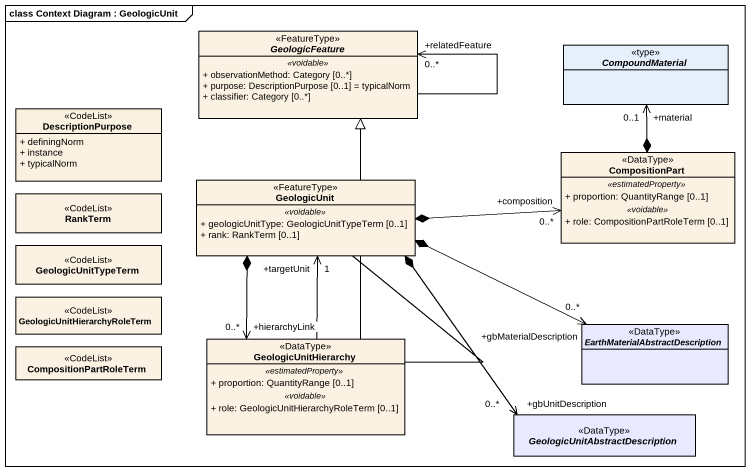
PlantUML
@startuml
mainframe class Context Diagram : GeologicUnit
hide circle
hide empty members
skinparam classAttributeIconSize 0
abstract class GeologicFeature <<FeatureType>> #FCF2E3 {
  .. <<voidable>> ..
  + observationMethod: Category [0..*]
  + purpose: DescriptionPurpose [0..1] = typicalNorm
  + classifier: Category [0..*]
}
abstract class CompoundMaterial <<type>>
class DescriptionPurpose <<CodeList>> #FBF1E1 {
  + definingNorm
  + instance
  + typicalNorm
}
class CompositionPart <<DataType>> #FCF2E3 {
  .. <<estimatedProperty>> ..
  + proportion: QuantityRange [0..1]
  .. <<voidable>> ..
  + role: CompositionPartRoleTerm [0..1]
}
class RankTerm <<CodeList>> #FCF2E3
class GeologicUnit <<FeatureType>> #FCF2E3 {
  .. <<voidable>> ..
  + geologicUnitType: GeologicUnitTypeTerm [0..1]
  + rank: RankTerm [0..1]
}
class GeologicUnitTypeTerm <<CodeList>> #FCF2E3
class "GeologicUnitHierarchyRoleTerm" as GeologicUnitHierarchyRoleTer <<CodeList>> #FCF2E3
abstract class "EarthMaterialAbstractDescription" as EarthMaterialAbstractDescrip <<DataType>> #E9E9FF
class CompositionPartRoleTerm <<CodeList>> #FCF2E3
class GeologicUnitHierarchy <<DataType>> #FCF2E3 {
  .. <<estimatedProperty>> ..
  + proportion: QuantityRange [0..1]
  .. <<voidable>> ..
  + role: GeologicUnitHierarchyRoleTerm [0..1]
}
abstract class "GeologicUnitAbstractDescription" as GeologicUnitAbstractDescript <<DataType>> #E9E9FF
GeologicFeature --> "+relatedFeature\n0..*" GeologicFeature
CompositionPart *-up-> "+material\n0..1" CompoundMaterial
GeologicUnit -up-|> GeologicFeature
GeologicUnit *-right-> "+composition\n0..*" CompositionPart
GeologicUnit *-right-> "+gbMaterialDescription\n0..*" EarthMaterialAbstractDescrip
GeologicUnit *--> "+hierarchyLink\n0..*" GeologicUnitHierarchy
GeologicUnit *--> "+gbUnitDescription\n0..*" GeologicUnitAbstractDescript
GeologicUnitHierarchy -up-> "+targetUnit\n1" GeologicUnit
@enduml
